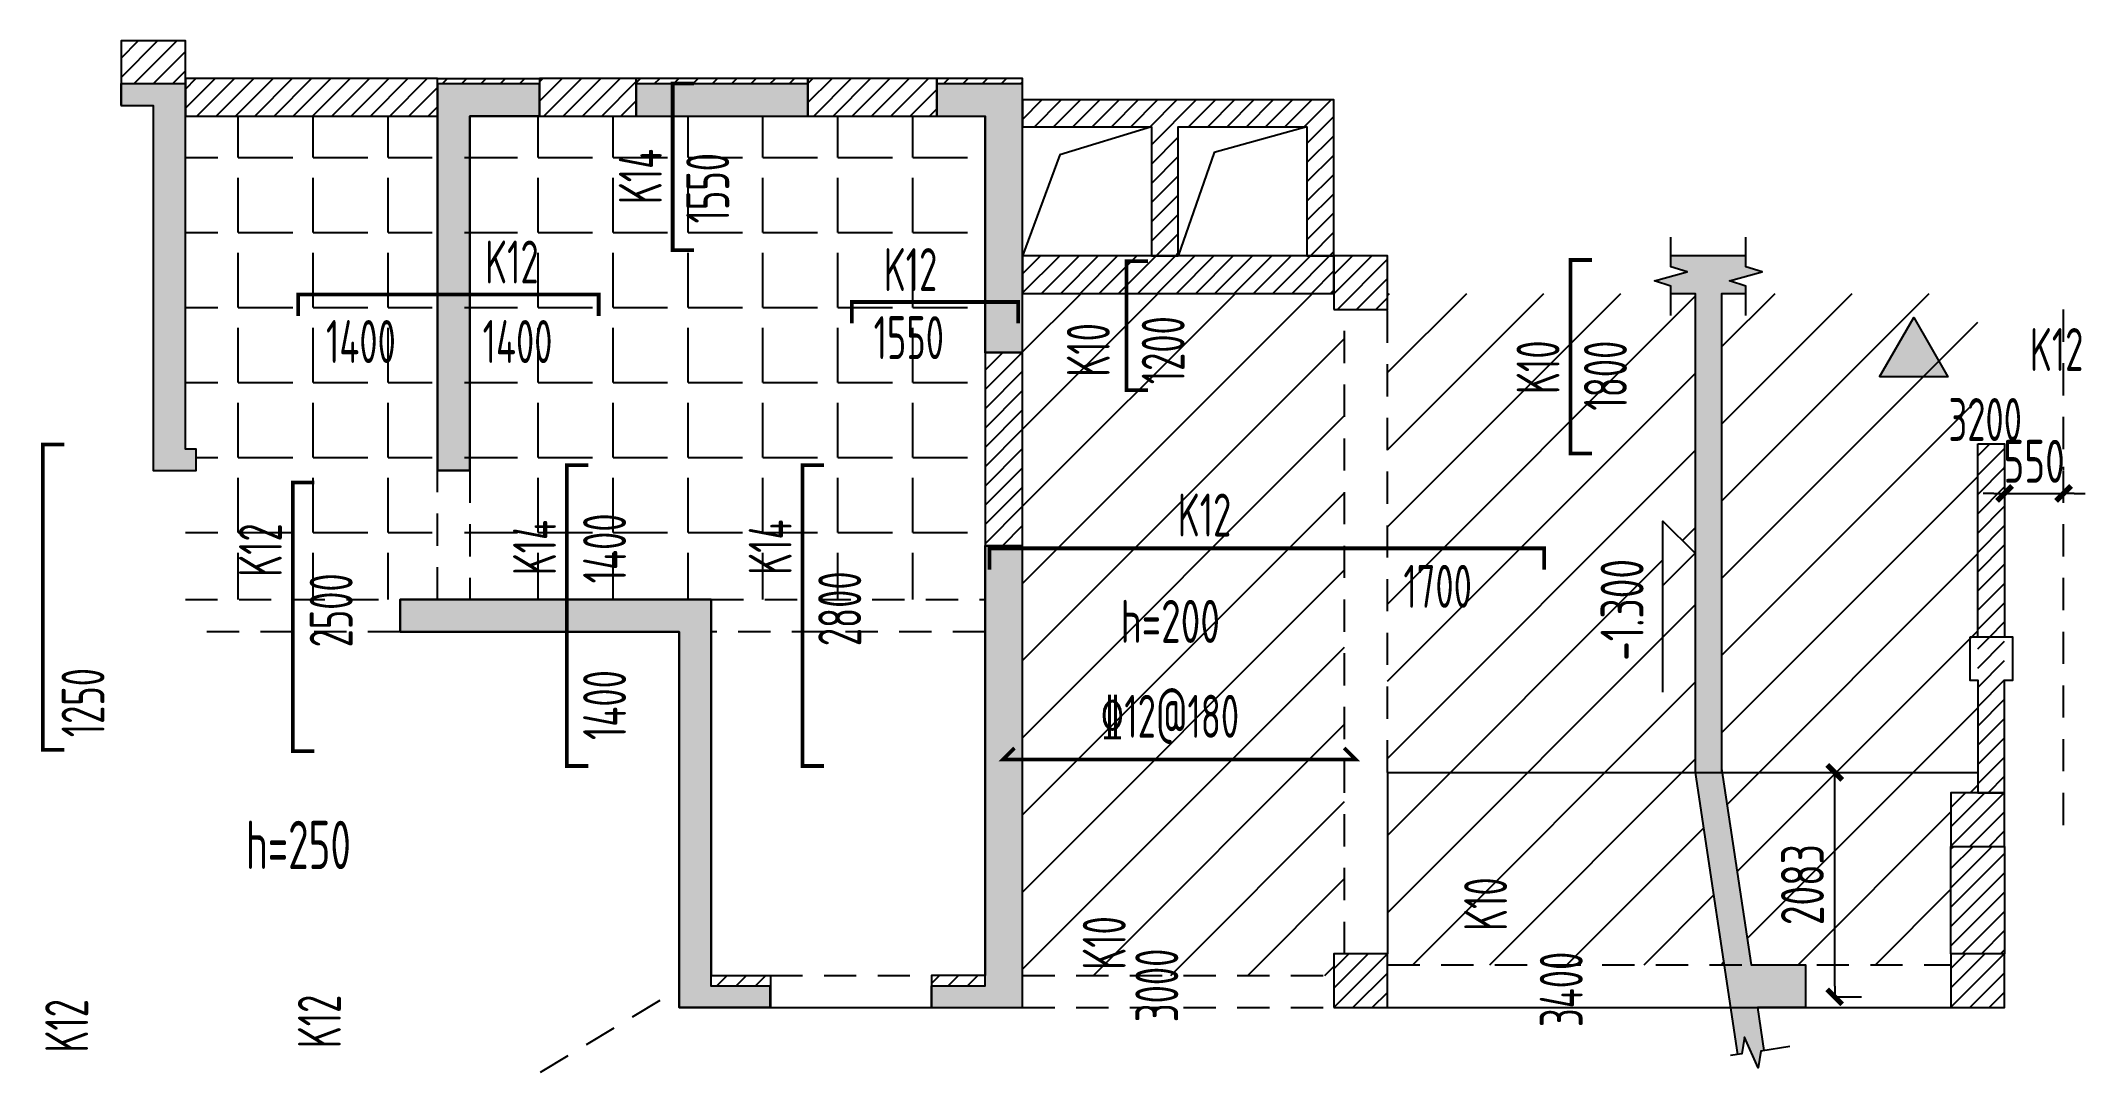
# Model space of a CAD drawing. Header units: millimetres. Extents: x 283150 to 302196, y 662045 to 671645.
import ezdxf
from ezdxf.enums import TextEntityAlignment as Align

# ---------------------------------------------------------------- set-up
doc = ezdxf.new("R2010")
doc.units = ezdxf.units.MM
doc.header["$LTSCALE"] = 100
doc.header["$PDMODE"] = 35
doc.header["$PDSIZE"] = 200
doc.linetypes.add('3', pattern=[5, 3, -2])
for name, color, linetype in [('B-DIM', 1, 'Continuous'), ('B-TEXT', 7, 'Continuous'), ('B-开洞', 7, 'Continuous'), ('B-板厚', 2, 'Continuous'), ('B-正筋文字', 7, 'Continuous'), ('B-正筋钢筋', 6, 'Continuous'), ('B-沉降观测点', 5, 'Continuous'), ('B-负筋文字', 7, 'Continuous'), ('B-负筋标注', 7, 'Continuous'), ('B-负筋钢筋', 1, 'Continuous'), ('COLU', 7, 'Continuous'), ('colu-1层', 6, 'Continuous'), ('h填实-1层', 254, 'Continuous'), ('h填实-板', 254, 'Continuous'), ('h斜线-1层', 7, 'Continuous'), ('h斜线-墙', 7, 'Continuous'), ('h斜线-柱', 7, 'Continuous'), ('Q-门框', 6, 'Continuous'), ('WALL', 3, 'Continuous'), ('wall-主楼', 2, 'Continuous'), ('梁', 4, 'Continuous'), ('梁虚线', 4, '3')]:
    doc.layers.add(name, color=color, linetype=linetype)
doc.styles.get("Standard").update_dxf_attribs({"font": 'tssdeng.shx', "width": 0.7, "bigfont": 'tssdchn.shx'})
doc.styles.add('TSSD_Dimension', font='Tssdeng.shx', dxfattribs={"width": 0.7, "bigfont": 'tssdchn.shx'})
doc.dimstyles.new('TSSD_100_100$0', dxfattribs={"dimtxt": 300, "dimasz": 100, "dimexe": 250, "dimexo": 250, "dimgap": 100, "dimtad": 1, "dimdec": 0, "dimzin": 0, "dimdsep": 46, "dimtxsty": 'TSSD_Dimension', "dimblk": '_tsdbk', "dimblk1": '_tsdbk', "dimblk2": '_tsdbk', "dimsah": 1, "dimcen": 0, "dimclrt": 7, "dimadec": 0, "dimazin": 0, "dimtfac": 1, "dimtdec": 0, "dimtix": 1, "dimtmove": 2, "dimatfit": 3, "dimldrblk": '_tsdbk', "dimfxl": 1, "dimtolj": 1, "dimtzin": 0, "dimarcsym": 0})
pattern_1 = [(45, (-467527.32, -323147.44), (-89.802561, 89.802561), [])]
pattern_2 = [(45, (8572.51, -7581.39), (-89.802561, 89.802561), [])]

# ---------------------------------------------------------------- blocks, each defined once
blk = doc.blocks.new('_tsdbk')
blk.add_line((-1, 0), (0, 0))
at = {"const_width": 0.5}
blk.add_lwpolyline([(-0.7, -0.7), (0.7, 0.7)], dxfattribs=at)
blk = doc.blocks.new('*D695')
at = {"layer": 'B-TEXT', "color": 0, "lineweight": -2, "transparency": 16777216}
for p, q in [((299863, 662845), (299863, 664735)), ((299890, 664835), (300113, 664835)), ((299890, 662745), (300113, 662745))]:
    blk.add_line(p, q, dxfattribs=at)
at = {"layer": 'Defpoints', "color": 0, "transparency": 16777216}
for p in [(299640, 664835), (299863, 664835), (299640, 662745)]:
    blk.add_point(p, dxfattribs=at)
at = {"layer": 'B-TEXT', "color": 0, "lineweight": -2, "transparency": 16777216, "xscale": 100, "yscale": 100, "zscale": 100}
for p, rotation in [((299863, 664835), 90), ((299863, 662745), 270)]:
    blk.add_blockref('_tsdbk', p, dxfattribs=dict(at, rotation=rotation))
at = {"layer": 'B-TEXT', "color": 7, "transparency": 16777216, "insert": (299563, 663790), "char_height": 400, "attachment_point": 5, "rotation": 90, "style": 'TSSD_Dimension'}
blk.add_mtext('\\A1;2083', dxfattribs=at)
blk = doc.blocks.new('A$C7FDE0673')
at = {"layer": 'B-沉降观测点'}
blk.add_hatch(color=256, dxfattribs=at).paths.add_polyline_path([(318, 551), (0, 0), (636, 0)])
at = {"layer": 'B-沉降观测点', "elevation": -1772}
blk.add_lwpolyline([(0, 0), (318, 551), (636, 0)], close=True, dxfattribs=at)
blk = doc.blocks.new('*D743')
at = {"layer": 'B-DIM', "color": 0, "lineweight": -2, "transparency": 16777216}
for p, q in [((301446, 667651), (301446, 667681)), ((301996, 667651), (301996, 667681)), ((301346, 667431), (301246, 667431)), ((301446, 667431), (301996, 667431)), ((302096, 667431), (302196, 667431))]:
    blk.add_line(p, q, dxfattribs=at)
at = {"layer": 'Defpoints', "color": 0, "transparency": 16777216}
for p in [(301446, 667401), (301996, 667431), (301996, 667401)]:
    blk.add_point(p, dxfattribs=at)
at = {"layer": 'B-DIM', "color": 0, "lineweight": -2, "transparency": 16777216, "xscale": 100, "yscale": 100, "zscale": 100}
blk.add_blockref('_tsdbk', (301446, 667431), dxfattribs=at)
at = {"layer": 'B-DIM', "color": 0, "lineweight": -2, "transparency": 16777216, "xscale": 100, "yscale": 100, "zscale": 100, "rotation": 180}
blk.add_blockref('_tsdbk', (301996, 667431), dxfattribs=at)
at = {"layer": 'B-DIM', "color": 7, "transparency": 16777216, "insert": (301721, 667731), "char_height": 400, "attachment_point": 5, "style": 'TSSD_Dimension'}
blk.add_mtext('\\A1;550', dxfattribs=at)

msp = doc.modelspace()

# ---------------------------------------------------------------- hatches: boundary and pattern name
at = {"layer": 'B-TEXT'}
h = msp.add_hatch(dxfattribs=at)
h.set_pattern_fill('ANGLE', color=256, scale=100, style=0)
h.set_pattern_definition([(360, (-4e-08, 9e-09), (4e-11, 698.5), [508, -190.5]), (90, (-4e-08, 9e-09), (-698.5, 4e-11), [508, -190.5])])
h.paths.add_polyline_path([(291946.5, 666444.7), (291946.5, 666944.7), (291946.5, 668744.7), (291946.5, 670944.7), (291496.5, 670944.7), (290296.5, 670944.7), (288696.5, 670944.7), (287796.5, 670944.7), (287096.5, 670944.7), (287096.5, 667644.7), (287096.5, 666444.7), (289396.5, 666444.7)])
h.paths.add_polyline_path([(286796.5, 670944.7), (284496.5, 670944.7), (284496.5, 667944.7), (284596.5, 667944.7), (284596.5, 667644.7), (284496.5, 667644.7), (284496.5, 666444.7), (286496.5, 666444.7), (286496.5, 666444.7), (286796.5, 666444.7), (286796.5, 667644.7), (286796.5, 667644.7)])
h.paths.add_polyline_path([(287225, 668595.9), (288086.6, 668595.9), (288086.6, 669080.5), (287225, 669080.5)], flags=24)
h.paths.add_polyline_path([(288651.9, 666554.4), (288651.9, 667415.9), (288167.3, 667415.9), (288167.3, 666554.4)], flags=24)
h.paths.add_polyline_path([(290843.3, 665928.9), (290843.3, 666830.5), (290358.7, 666830.5), (290358.7, 665928.9)], flags=9)
h.paths.add_polyline_path([(290868.3, 668632.3), (291729.8, 668632.3), (291729.8, 669116.9), (290868.3, 669116.9)], flags=24)
h.paths.add_polyline_path([(290922.6, 669265.9), (291634.1, 669265.9), (291634.1, 669750.5), (290922.6, 669750.5)], flags=24)
h.paths.add_polyline_path([(289612.8, 669905.3), (289612.8, 670766.8), (289128.2, 670766.8), (289128.2, 669905.3)], flags=24)
h.paths.add_polyline_path([(288984.9, 670044), (288984.9, 670765.5), (288500.3, 670765.5), (288500.3, 670044)], flags=24)
h.paths.add_polyline_path([(287999.3, 666589.1), (287999.3, 667310.6), (287514.7, 667310.6), (287514.7, 666589.1)], flags=24)
h.paths.add_polyline_path([(287208.2, 669336.3), (287919.8, 669336.3), (287919.8, 669820.9), (287208.2, 669820.9)], flags=24)
h.paths.add_polyline_path([(290194.9, 666593.3), (290194.9, 667314.9), (289710.3, 667314.9), (289710.3, 666593.3)], flags=24)
h.paths.add_polyline_path([(285444.9, 666574.7), (285444.9, 667286.3), (284960.3, 667286.3), (284960.3, 666574.7)], flags=24)
h.paths.add_polyline_path([(286104.5, 665917.7), (286104.5, 666819.2), (285619.9, 666819.2), (285619.9, 665917.7)], flags=9)
h.paths.add_polyline_path([(285765.8, 668595.9), (286627.4, 668595.9), (286627.4, 669080.5), (285765.8, 669080.5)], flags=24)
h = msp.add_hatch(dxfattribs=at)
h.set_pattern_fill('ANSI31', color=256, scale=160, angle=-3.5e-12, style=0)
h.paths.add_polyline_path([(295296.5, 666920.8), (295296.5, 669144.7), (295196.5, 669144.7), (295196.5, 669294.7), (292296.5, 669294.7), (292296.5, 668744.7), (292296.5, 666944.7), (292296.5, 666920.8)])
h.paths.add_polyline_path([(295296.5, 666920.8), (292296.5, 666920.8), (292296.5, 664955.5), (295296.5, 664955.5)])
h.paths.add_polyline_path([(295296.5, 664955.5), (292296.5, 664955.5), (292296.5, 662944.7), (295196.5, 662944.7), (295196.5, 663144.7), (295296.5, 663144.7)])
h.paths.add_polyline_path([(293159.1, 668437.9), (293159.1, 669109.4), (292674.4, 669109.4), (292674.4, 668437.9)], flags=24)
h.paths.add_polyline_path([(293856.7, 668367.8), (293856.7, 669229.4), (293372.1, 669229.4), (293372.1, 668367.8)], flags=24)
h.paths.add_polyline_path([(293661.7, 666980.9), (294333.3, 666980.9), (294333.3, 667465.5), (293661.7, 667465.5)], flags=24)
h.paths.add_polyline_path([(292941.3, 665106.9), (294442.8, 665106.9), (294442.8, 665591.5), (292941.3, 665591.5)], flags=24)
h.paths.add_polyline_path([(293128.1, 665990.4), (294355.8, 665990.4), (294355.8, 666475), (293128.1, 666475)], flags=24)
h.paths.add_polyline_path([(293307.4, 662916.4), (293307.4, 663588), (292822.8, 663588), (292822.8, 662916.4)], flags=9)
h.paths.add_polyline_path([(293797.4, 662428.9), (293797.4, 663330.5), (293312.8, 663330.5), (293312.8, 662428.9)], flags=9)
h = msp.add_hatch(dxfattribs=at)
h.set_pattern_fill('ANSI31', color=256, scale=160, angle=-3.5e-12, style=0)
h.paths.add_polyline_path([(301196.5, 664834.7), (301196.5, 666094.7), (301196.5, 667894.7), (301196.5, 669294.7), (298812.5, 669294.7), (298812.5, 664853.4), (298815.3, 664834.7)])
h.paths.add_polyline_path([(298262.5, 667174.6), (298562.5, 666874.6), (298562.5, 669294.7), (298335.9, 669294.7), (295696.5, 669294.7), (295696.5, 669144.7), (295696.5, 664834.7), (298562.5, 664834.7), (298562.5, 666874.6), (298262.5, 666574.6)])
h.paths.add_polyline_path([(298562.5, 664834.7), (295696.5, 664834.7), (295696.5, 663144.7), (295696.5, 663044.7), (298831.5, 663044.7)])
h.paths.add_polyline_path([(300946.5, 664144.7), (300946.5, 664644.7), (301196.5, 664644.7), (301196.5, 664834.7), (298815.3, 664834.7), (299084.3, 663044.7), (299591.6, 663044.7), (300946.5, 663044.7), (300946.5, 663144.7)])
h.paths.add_polyline_path([(300843.3, 667869.8), (301744.8, 667869.8), (301744.8, 668354.4), (300843.3, 668354.4)], flags=9)
h.paths.add_polyline_path([(298252.5, 665599.5), (298252.5, 666902.5), (297767.9, 666902.5), (297767.9, 665599.5)], flags=24)
h.paths.add_polyline_path([(297349.2, 668276.4), (297349.2, 668948), (296864.6, 668948), (296864.6, 668276.4)], flags=24)
h.paths.add_polyline_path([(297977.5, 668121.7), (297977.5, 668983.2), (297492.9, 668983.2), (297492.9, 668121.7)], flags=24)
h.paths.add_polyline_path([(295764.5, 666317), (296626, 666317), (296626, 666801.6), (295764.5, 666801.6)], flags=24)
h.paths.add_polyline_path([(296860.7, 663278), (296860.7, 663949.5), (296376.1, 663949.5), (296376.1, 663278)], flags=24)
h.paths.add_polyline_path([(297565.5, 662383.5), (297565.5, 663285), (297080.9, 663285), (297080.9, 662383.5)], flags=9)
h.paths.add_polyline_path([(299263, 663291.2), (299263, 664288.2), (299863, 664288.2), (299863, 663291.2)], flags=24)
at = {"layer": 'h填实-1层'}
for points in [[(283896.2, 671044.7), (284196.2, 671044.7), (284196.2, 667644.7), (284596.2, 667644.7), (284596.2, 667844.7), (284496.2, 667844.7), (284496.2, 671244.7), (283896.2, 671244.7)], [(287146.2, 667644.7), (287146.2, 670944.7), (287796.2, 670944.7), (287796.2, 671244.7), (286846.2, 671244.7), (286846.2, 667644.7)], [(290296.2, 671244.7), (288696.2, 671244.7), (288696.2, 670944.7), (290296.2, 670944.7)], [(292296.2, 668744.7), (292296.2, 671244.7), (291496.2, 671244.7), (291496.2, 670944.7), (291946.2, 670944.7), (291946.2, 668744.7)], [(292296.2, 666944.7), (291946.2, 666944.7), (291946.2, 662844.7), (291446.2, 662844.7), (291446.2, 662644.7), (292296.2, 662644.7)], [(286496, 666144.7), (289096.2, 666144.7), (289096.2, 662644.7), (289946.2, 662644.7), (289946.2, 662844.7), (289396.2, 662844.7), (289396.2, 666444.7), (286496, 666444.7)]]:
    msp.add_hatch(color=256, dxfattribs=at).paths.add_polyline_path(points)
at = {"layer": 'h填实-板'}
msp.add_hatch(color=256, dxfattribs=at).paths.add_polyline_path([(298812.5, 669294.7), (299035.9, 669294.7), (299035.9, 669363), (298884.3, 669411.3), (299187.5, 669494), (299035.9, 669542.2), (299035.9, 669644.7), (298335.9, 669644.7), (298335.9, 669542.2), (298487.5, 669494), (298184.3, 669411.3), (298335.9, 669363), (298335.9, 669294.7), (298562.5, 669294.7), (298562.5, 664834.7), (298957.2, 662207.8), (298996.8, 662213.8), (299022, 662370.9), (299148.9, 662083.3), (299174, 662240.4), (299204.4, 662245), (299144.4, 662644.7), (299591.6, 662644.7), (299591.6, 663044.7), (299084.3, 663044.7), (298812.5, 664853.4)])
at = {"layer": 'h斜线-1层'}
h = msp.add_hatch(dxfattribs=at)
h.set_pattern_fill('ANSI31', color=256, scale=40, angle=-3e-12, style=0)
h.paths.add_polyline_path([(284496.5, 671244.7), (284496.5, 671644.7), (283896.5, 671644.7), (283896.5, 671244.7)])
h = msp.add_hatch(dxfattribs=at)
h.set_pattern_fill('ANSI31', color=256, scale=40, angle=-3e-12, style=0)
h.paths.add_polyline_path([(287796.5, 671294.7), (286846.5, 671294.7), (286846.5, 671244.7), (287796.5, 671244.7)])
h = msp.add_hatch(dxfattribs=at)
h.set_pattern_fill('ANSI31', color=256, scale=40, angle=-3e-12, style=0)
h.paths.add_polyline_path([(290296.5, 671294.7), (288696.5, 671294.7), (288696.5, 671244.7), (290296.5, 671244.7)])
h = msp.add_hatch(dxfattribs=at)
h.set_pattern_fill('ANSI31', color=256, scale=40, angle=-3e-12, style=0)
h.paths.add_polyline_path([(292296.5, 671294.7), (291496.5, 671294.7), (291496.5, 671244.7), (292296.5, 671244.7)])
h = msp.add_hatch(dxfattribs=at)
h.set_pattern_fill('ANSI31', color=256, scale=40, angle=-3e-12, style=0)
h.paths.add_polyline_path([(292296.5, 668744.7), (291946.5, 668744.7), (291946.5, 666944.7), (292296.5, 666944.7)])
h = msp.add_hatch(dxfattribs=at)
h.set_pattern_fill('ANSI31', color=256, scale=40, angle=-3e-12, style=0)
h.paths.add_polyline_path([(291946.2, 662944.7), (291446.5, 662944.7), (291446.5, 662844.7), (291946.2, 662844.7)])
h.paths.add_polyline_path([(289946.5, 662944.7), (289396.2, 662944.7), (289396.2, 662844.7), (289946.5, 662844.7)])
at = {"layer": 'h斜线-墙'}
h = msp.add_hatch(dxfattribs=at)
h.set_pattern_fill('ANSI31', color=256, scale=40, style=0)
h.set_pattern_definition(pattern_2)
h.paths.add_polyline_path([(286846.5, 671294.7), (284496.5, 671294.7), (284496.5, 670944.7), (286846.5, 670944.7)])
h = msp.add_hatch(dxfattribs=at)
h.set_pattern_fill('ANSI31', color=256, scale=40, style=0)
h.set_pattern_definition(pattern_2)
h.paths.add_polyline_path([(288696.5, 671294.7), (287796.5, 671294.7), (287796.5, 670944.7), (288696.5, 670944.7)])
h = msp.add_hatch(dxfattribs=at)
h.set_pattern_fill('ANSI31', color=256, scale=40, style=0)
h.set_pattern_definition(pattern_2)
h.paths.add_polyline_path([(291496.5, 671294.7), (290296.5, 671294.7), (290296.5, 670944.7), (291496.5, 670944.7)])
h = msp.add_hatch(dxfattribs=at)
h.set_pattern_fill('ANSI31', color=256, scale=40, style=0)
h.set_pattern_definition(pattern_2)
h.paths.add_polyline_path([(292296.5, 670844.7), (293496.5, 670844.7), (293496.5, 669644.7), (293746.5, 669644.7), (293746.5, 670844.7), (294946.5, 670844.7), (294946.5, 669644.7), (295196.5, 669644.7), (295196.5, 671094.7), (292296.5, 671094.7)])
h = msp.add_hatch(dxfattribs=at)
h.set_pattern_fill('ANSI31', color=256, scale=40, style=0)
h.set_pattern_definition(pattern_2)
h.paths.add_polyline_path([(292296.5, 669294.7), (295196.5, 669294.7), (295196.5, 669644.7), (292296.5, 669644.7)])
h = msp.add_hatch(dxfattribs=at)
h.set_pattern_fill('ANSI31', color=256, scale=40, style=0)
h.set_pattern_definition(pattern_2)
h.paths.add_polyline_path([(301196.5, 667894.7), (301446.5, 667894.7), (301446.5, 666094.7), (301196.5, 666094.7)])
h = msp.add_hatch(dxfattribs=at)
h.set_pattern_fill('ANSI31', color=256, scale=40, style=0)
h.set_pattern_definition(pattern_2)
h.paths.add_polyline_path([(301446.5, 666094.7), (301196.5, 666094.7), (301196.5, 664644.7), (301446.5, 664644.7)])
h = msp.add_hatch(dxfattribs=at)
h.set_pattern_fill('ANSI31', color=256, scale=40, style=0)
h.set_pattern_definition(pattern_2)
h.paths.add_polyline_path([(300946.5, 664144.7), (301446.5, 664144.7), (301446.5, 663144.7), (300946.5, 663144.7)])
at = {"layer": 'h斜线-柱'}
h = msp.add_hatch(dxfattribs=at)
h.set_pattern_fill('ANSI31', color=256, scale=40, style=0)
h.set_pattern_definition(pattern_1)
h.paths.add_polyline_path([(295196.5, 669144.7), (295696.5, 669144.7), (295696.5, 669644.7), (295196.5, 669644.7)])
h = msp.add_hatch(dxfattribs=at)
h.set_pattern_fill('ANSI31', color=256, scale=40, style=0)
h.set_pattern_definition([(45, (-467527.32, -321647.44), (-89.802561, 89.802561), [])])
h.paths.add_polyline_path([(300946.5, 664144.7), (301446.5, 664144.7), (301446.5, 664644.7), (300946.5, 664644.7)])
h = msp.add_hatch(dxfattribs=at)
h.set_pattern_fill('ANSI31', color=256, scale=40, style=0)
h.set_pattern_definition(pattern_1)
h.paths.add_polyline_path([(295196.5, 662644.7), (295696.5, 662644.7), (295696.5, 663144.7), (295196.5, 663144.7)])
h = msp.add_hatch(dxfattribs=at)
h.set_pattern_fill('ANSI31', color=256, scale=40, style=0)
h.set_pattern_definition(pattern_1)
h.paths.add_polyline_path([(300946.5, 662644.7), (301446.5, 662644.7), (301446.5, 663144.7), (300946.5, 663144.7)])

# ---------------------------------------------------------------- linework, layer by layer
at = {"layer": 'B-TEXT'}
for p, q in [((299035.9, 669644.7), (298335.9, 669644.7)), ((295696.5, 664834.7), (301196.5, 664834.7))]:
    msp.add_line(p, q, dxfattribs=at)
for points in [[(298335.9, 669087.3), (298335.9, 669363), (298184.3, 669411.3), (298487.5, 669494), (298335.9, 669542.2), (298335.9, 669817.9)], [(299035.9, 669087.3), (299035.9, 669363), (298884.3, 669411.3), (299187.5, 669494), (299035.9, 669542.2), (299035.9, 669817.9)], [(298335.9, 669294.7), (298562.5, 669294.7), (298562.5, 664834.7), (298957.2, 662207.8)], [(298812.5, 664834.7), (298812.5, 669294.7), (299035.9, 669294.7)], [(298262.5, 665582.8), (298262.5, 667174.6), (298562.5, 666874.6), (298262.5, 666574.6)], [(298809.8, 664871.8), (299084.3, 663044.7), (299591.6, 663044.7), (299591.6, 662644.7), (299144.4, 662644.7), (299204.4, 662245)], [(299446.7, 662281.4), (299174, 662240.4), (299148.9, 662083.3), (299022, 662370.9), (298996.8, 662213.8), (298891.6, 662198)]]:
    msp.add_lwpolyline(points, dxfattribs=at)
at = {"layer": 'B-开洞'}
for points in [[(293496.5, 670844.7), (292643.8, 670584.7), (292296.5, 669644.7)], [(294946.5, 670844.7), (294082.4, 670605.6), (293746.5, 669644.7)]]:
    msp.add_lwpolyline(points, dxfattribs=at)
at = {"layer": 'B-正筋钢筋', "const_width": 35}
msp.add_lwpolyline([(292220, 665061.6), (292113.9, 664955.5), (295399.4, 664955.5), (295293.4, 665061.6)], dxfattribs=at)
at = {"layer": 'B-负筋钢筋', "const_width": 35}
for points in [[(289236.5, 669697.3), (289036.5, 669697.3), (289036.5, 671247.3), (289236.5, 671247.3)], [(293464.2, 668393.5), (293264.2, 668393.5), (293264.2, 669593.5), (293464.2, 669593.5)], [(297600.8, 667804.7), (297400.8, 667804.7), (297400.8, 669604.7), (297600.8, 669604.7)], [(285546.5, 669084.7), (285546.5, 669284.7), (288346.5, 669284.7), (288346.5, 669084.7)], [(290706.5, 669014.3), (290706.5, 669214.3), (292256.5, 669214.3), (292256.5, 669014.3)], [(283367.3, 665044.7), (283167.3, 665044.7), (283167.3, 667888.3), (283367.3, 667888.3)], [(288250.9, 664894.7), (288050.9, 664894.7), (288050.9, 667694.7), (288250.9, 667694.7)], [(290446.5, 664894.7), (290246.5, 664894.7), (290246.5, 667694.7), (290446.5, 667694.7)], [(285696.5, 665033.4), (285496.5, 665033.4), (285496.5, 667533.4), (285696.5, 667533.4)], [(291988.6, 666720.8), (291988.6, 666920.8), (297157, 666920.8), (297157, 666720.8)]]:
    msp.add_lwpolyline(points, dxfattribs=at)
at = {"layer": 'COLU'}
for points in [[(295196.5, 669144.7), (295696.5, 669144.7), (295696.5, 669644.7), (295196.5, 669644.7)], [(300946.5, 664144.7), (301446.5, 664144.7), (301446.5, 664644.7), (300946.5, 664644.7)], [(295196.5, 662644.7), (295696.5, 662644.7), (295696.5, 663144.7), (295196.5, 663144.7)], [(300946.5, 662644.7), (301446.5, 662644.7), (301446.5, 663144.7), (300946.5, 663144.7)]]:
    msp.add_lwpolyline(points, close=True, dxfattribs=at)
at = {"layer": 'colu-1层'}
for points in [[(283896.2, 671044.7), (284196.2, 671044.7), (284196.2, 667644.7), (284596.2, 667644.7), (284596.2, 667844.7), (284496.2, 667844.7), (284496.2, 671244.7), (283896.2, 671244.7)], [(287146.2, 667644.7), (287146.2, 670944.7), (287796.2, 670944.7), (287796.2, 671244.7), (286846.2, 671244.7), (286846.2, 667644.7)], [(290296.2, 671244.7), (288696.2, 671244.7), (288696.2, 670944.7), (290296.2, 670944.7)], [(292296.2, 668744.7), (292296.2, 671244.7), (291496.2, 671244.7), (291496.2, 670944.7), (291946.2, 670944.7), (291946.2, 668744.7)], [(292296.2, 666944.7), (291946.2, 666944.7), (291946.2, 662844.7), (291446.2, 662844.7), (291446.2, 662644.7), (292296.2, 662644.7)], [(286496, 666144.7), (289096.2, 666144.7), (289096.2, 662644.7), (289946.2, 662644.7), (289946.2, 662844.7), (289396.2, 662844.7), (289396.2, 666444.7), (286496, 666444.7)]]:
    msp.add_lwpolyline(points, close=True, dxfattribs=at)
at = {"layer": 'Q-门框'}
for points in [[(301196.5, 667894.7), (301446.5, 667894.7), (301446.5, 666094.7), (301196.5, 666094.7)], [(300946.5, 664144.7), (301446.5, 664144.7), (301446.5, 663144.7), (300946.5, 663144.7)]]:
    msp.add_lwpolyline(points, close=True, dxfattribs=at)
at = {"layer": 'WALL'}
for points in [[(286846.5, 671294.7), (284496.5, 671294.7), (284496.5, 670944.7), (286846.5, 670944.7)], [(288696.5, 671294.7), (287796.5, 671294.7), (287796.5, 670944.7), (288696.5, 670944.7)], [(291496.5, 671294.7), (290296.5, 671294.7), (290296.5, 670944.7), (291496.5, 670944.7)], [(292296.5, 670844.7), (293496.5, 670844.7), (293496.5, 669644.7), (293746.5, 669644.7), (293746.5, 670844.7), (294946.5, 670844.7), (294946.5, 669644.7), (295196.5, 669644.7), (295196.5, 671094.7), (292296.5, 671094.7)], [(292296.5, 669294.7), (295196.5, 669294.7), (295196.5, 669644.7), (292296.5, 669644.7)], [(301121.5, 666094.7), (301121.5, 665694.7), (301196.5, 665694.7), (301196.5, 664644.7), (301446.5, 664644.7), (301446.5, 665694.7), (301521.5, 665694.7), (301521.5, 666094.7)]]:
    msp.add_lwpolyline(points, close=True, dxfattribs=at)
at = {"layer": 'wall-主楼'}
for points in [[(283896.5, 671044.7), (284196.5, 671044.7), (284196.5, 667644.7), (284596.5, 667644.7), (284596.2, 667844.7), (284496.2, 667844.7), (284496.5, 671644.7), (283896.5, 671644.7)], [(287146.5, 667644.7), (286846.5, 667644.7), (286846.5, 671294.7), (287796.5, 671294.7), (287796.5, 670944.7), (287146.5, 670944.7)], [(290296.5, 671294.7), (288696.5, 671294.7), (288696.5, 670944.7), (290296.5, 670944.7)], [(292296.5, 668744.7), (292296.5, 671294.7), (291496.5, 671294.7), (291496.5, 670944.7), (291946.5, 670944.7), (291946.5, 668744.7)], [(292296.5, 668744.7), (291946.5, 668744.7), (291946.5, 666944.7), (292296.5, 666944.7)], [(292296.5, 666944.7), (291946.5, 666944.7), (291946.5, 662944.7), (291446.5, 662944.7), (291446.5, 662644.7), (292296.5, 662644.7)], [(289096.5, 662644.7), (289096.5, 666144.7), (286496.5, 666144.7), (286496.5, 666444.7), (289396.5, 666444.7), (289396.5, 662944.7), (289946.5, 662944.7), (289946.5, 662644.7)]]:
    msp.add_lwpolyline(points, close=True, dxfattribs=at)
at = {"layer": '梁'}
for p, q in [((295696.5, 664834.7), (295696.5, 663144.7)), ((289946.5, 662644.7), (291446.5, 662644.7)), ((295696.5, 662644.7), (300946.5, 662644.7))]:
    msp.add_line(p, q, dxfattribs=at)
at = {"layer": '梁虚线'}
for p, q in [((295296.5, 663144.7), (295296.5, 669144.7)), ((295696.5, 664834.7), (295696.5, 669144.7)), ((301996.5, 664344.7), (301996.5, 669294.7)), ((286846.5, 666444.7), (286846.5, 667644.7)), ((287146.5, 667644.7), (287146.5, 666444.7)), ((284496.5, 666444.7), (286496.5, 666444.7)), ((289396.5, 666444.7), (291946.5, 666444.7)), ((286496.5, 666144.7), (284496.5, 666144.7)), ((291946.5, 666144.7), (289396.5, 666144.7)), ((295696.5, 663044.7), (300946.5, 663044.7)), ((289946.5, 662944.7), (291446.5, 662944.7)), ((292296.5, 662944.7), (295196.5, 662944.7)), ((287804.9, 662044.7), (289096.5, 662819.6)), ((292296.5, 662644.7), (295196.5, 662644.7))]:
    msp.add_line(p, q, dxfattribs=at)

# ---------------------------------------------------------------- block references
at = {"layer": 'B-沉降观测点'}
msp.add_blockref('A$C7FDE0673', (300281.3, 668518.1), dxfattribs=at)

# ---------------------------------------------------------------- texts
at = {"layer": 'B-TEXT', "width": 0.7}
msp.add_text('-1.300', height=400, rotation=90, dxfattribs=at).set_placement((298202.5, 666821.8), align=Align.BOTTOM_RIGHT)
at = {"layer": 'B-板厚'}
for s, height, width, p in [('h=200', 400, 0.7, (293208.9, 666040.4)), ('h=250', 450, 0.65, (285058.2, 663934.3))]:
    msp.add_text(s, height=height, rotation=360, dxfattribs=dict(at, width=width)).set_placement(p)
at = {"layer": 'B-正筋文字', "width": 0.65}
msp.add_text('%%13212@180', height=400, rotation=360, dxfattribs=at).set_placement((293022, 665156.9))
at = {"layer": 'B-负筋文字', "width": 0.65}
for s, rotation, p in [('K14', 90, (288934.9, 670124.8)), ('K12', 360, (287289, 669386.3)), ('K12', 360, (291003.3, 669315.9)), ('K10', 90, (293109.1, 668518.6)), ('K12', 360, (301681.7, 668571.3)), ('K10', 90, (297299.2, 668357.2)), ('K12', 360, (293742.5, 667030.9)), ('K12', 90, (285394.9, 666655.5)), ('K14', 90, (287949.3, 666669.8)), ('K14', 90, (290144.9, 666674.1)), ('K10', 90, (296810.7, 663358.7)), ('K10', 90, (293257.4, 662997.2)), ('K12', 90, (283590.4, 662226.2)), ('K12', 90, (285944.9, 662266.8))]:
    msp.add_text(s, height=400, rotation=rotation, dxfattribs=at).set_placement(p)
at = {"layer": 'B-负筋标注', "width": 0.65}
for s, rotation, p in [('1550', 90, (289562.8, 669946)), ('1400', 360, (285806.6, 668645.9)), ('1400', 360, (287265.8, 668645.9)), ('1550', 360, (290909.1, 668682.3)), ('1200', 90, (293806.7, 668448.6)), ('1800', 90, (297927.5, 668202.5)), ('3200', 360, (300924, 667919.8)), ('1400', 90, (288601.9, 666595.1)), ('2500', 90, (286054.5, 665998.4)), ('2800', 90, (290793.3, 666009.7)), ('1700', 360, (295845.3, 666367)), ('1250', 90, (283742.5, 665162.5)), ('1400', 90, (288601.9, 665136.4)), ('3000', 90, (293747.4, 662509.7)), ('3400', 90, (297515.5, 662464.3))]:
    msp.add_text(s, height=400, rotation=rotation, dxfattribs=at).set_placement(p)

# ---------------------------------------------------------------- dimensions: what is measured, and where the dimension line sits
at = {"layer": 'B-DIM'}
dim = msp.add_linear_dim(base=(301996.5, 667430.8), p1=(301446.5, 667400.7), p2=(301996.5, 667400.7), dimstyle='TSSD_100_100$0', override={"dimtxt": 400}, dxfattribs=at)
dim.commit()
dim.dimension.update_dxf_attribs({"geometry": '*D743', "text_midpoint": (301721.5, 667730.8)})
at = {"layer": 'B-TEXT'}
dim = msp.add_linear_dim(base=(299863, 664834.7), p1=(299639.6, 662744.7), p2=(299639.6, 664834.7), angle=90, text='2083', dimstyle='TSSD_100_100$0', override={"dimtxt": 400}, dxfattribs=at)
dim.commit()
dim.dimension.update_dxf_attribs({"geometry": '*D695', "text_midpoint": (299563, 663789.7)})

doc.saveas('drawing.dxf')
